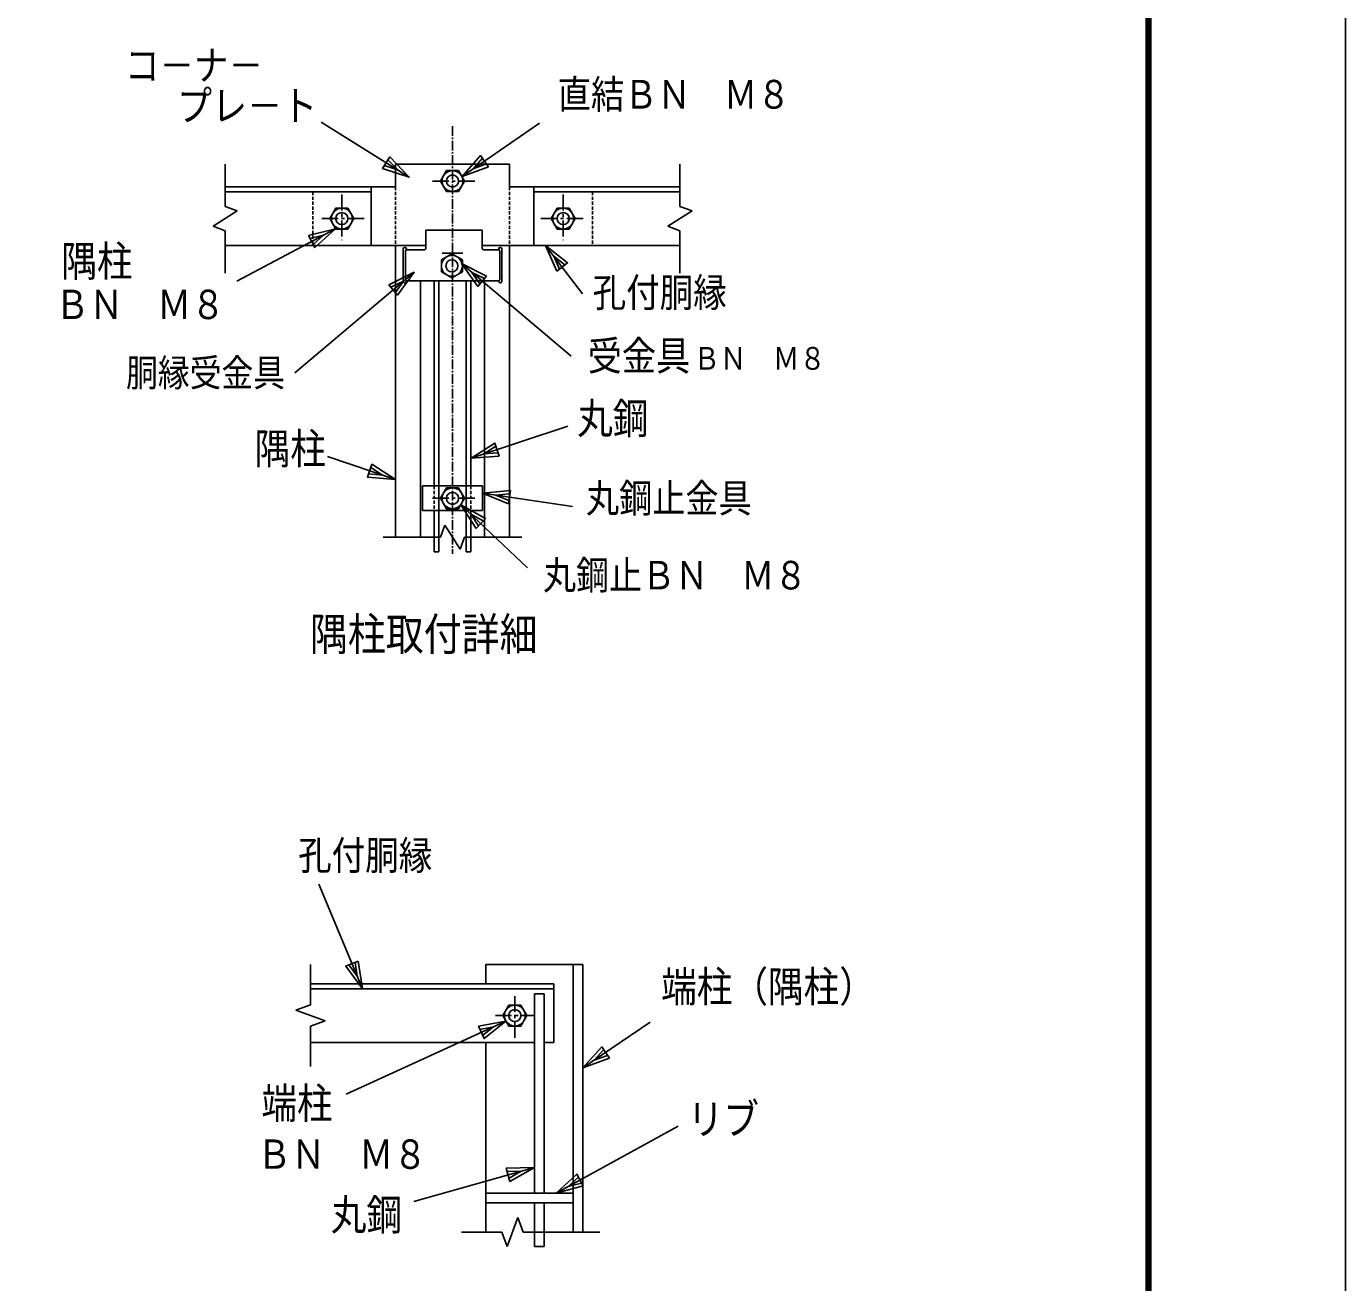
# Model space of a CAD drawing. Units: millimetres, scale not verified. Extents: x -4455 to 4455, y -3150 to 3150.
# Drawn here: x 2421 to 4455, y -297 to 1640 of the extents above; entities that cross this region are included whole.
import ezdxf
from ezdxf.enums import TextEntityAlignment as Align

# ---------------------------------------------------------------- set-up
doc = ezdxf.new("R2010")
doc.units = ezdxf.units.MM
doc.header["$LTSCALE"] = 20
for name, pattern in [('USER1', [1.125, 0.75, -0.125, 0.125, -0.125]), ('USER2', [2, 1.25, -0.25, 0.25, -0.25]), ('USER3', [0.375, 0.25, -0.125])]:
    doc.linetypes.add(name, pattern=pattern)
for name, color, linetype, lineweight in [('0-0_1', 7, 'Continuous', 25), ('0-2_0', 4, 'Continuous', 25), ('0-7_WAKU', 7, 'Continuous', 25)]:
    doc.layers.add(name, color=color, linetype=linetype, lineweight=lineweight)
doc.styles.add('ＭＳ ゴシック', font='')
doc.styles.get('ＭＳ ゴシック').set_extended_font_data('MS Gothic')

# ---------------------------------------------------------------- blocks, each defined once
blk = doc.blocks.new('C48')
at = {"layer": '0-0_1', "color": 4}
blk.add_line((154537.7, 57803.2), (150827.6, 56757.6), dxfattribs=at)
blk.add_lwpolyline([(153672.3, 57777.5), (154537.7, 57803.2), (153786.2, 57373.2)], close=True, dxfattribs=at)
blk.add_lwpolyline([(153700.8, 57676.4), (154133.5, 57689.3), (153757.7, 57474.3)], dxfattribs=at)
blk = doc.blocks.new('C47')
at = {"layer": '0-0_1', "color": 4}
blk.add_line((155209.2, 57012.4), (158967.7, 59078.5), dxfattribs=at)
blk.add_lwpolyline([(156046.5, 57233.1), (155209.2, 57012.4), (155844.1, 57601.1)], close=True, dxfattribs=at)
blk.add_lwpolyline([(155995.9, 57325.1), (155577.3, 57214.8), (155894.7, 57509.1)], dxfattribs=at)
blk = doc.blocks.new('C61')
at = {"layer": '0-0_1', "color": 4}
blk.add_line((147929, 89326), (145433.4, 86952.5), dxfattribs=at)
blk.add_lwpolyline([(147175.6, 88899.2), (147929, 89326), (147465.1, 88594.9)], close=True, dxfattribs=at)
blk.add_lwpolyline([(147248, 88823.2), (147624.7, 89036.5), (147392.7, 88671)], dxfattribs=at)
blk = doc.blocks.new('C60')
at = {"layer": '0-0_1', "color": 4}
blk.add_line((149771.7, 81596.7), (147678.7, 82303.1), dxfattribs=at)
blk.add_lwpolyline([(149042.9, 82064.3), (149771.7, 81596.7), (148908.6, 81666.3)], close=True, dxfattribs=at)
blk.add_lwpolyline([(149009.3, 81964.8), (149373.7, 81731), (148942.2, 81765.8)], dxfattribs=at)
blk = doc.blocks.new('C49')
at = {"layer": '0-0_1', "color": 4}
blk.add_line((153663.4, 62317.5), (148739.3, 60062.2), dxfattribs=at)
blk.add_lwpolyline([(152812.2, 62158.7), (153663.4, 62317.5), (152987.1, 61776.8)], close=True, dxfattribs=at)
blk.add_lwpolyline([(152855.9, 62063.2), (153281.5, 62142.6), (152943.4, 61872.3)], dxfattribs=at)
blk = doc.blocks.new('C46')
at = {"layer": '0-0_1', "color": 4}
blk.add_line((149239.8, 63312.4), (147893.2, 66544.7), dxfattribs=at)
blk.add_lwpolyline([(149110.6, 64168.6), (149239.8, 63312.4), (148722.9, 64007.1)], close=True, dxfattribs=at)
blk.add_lwpolyline([(149013.7, 64128.2), (149078.3, 63700.1), (148819.8, 64047.5)], dxfattribs=at)
blk = doc.blocks.new('C50')
at = {"layer": '0-0_1', "color": 4}
blk.add_line((156037.7, 60874.7), (158113.3, 62287.1), dxfattribs=at)
blk.add_lwpolyline([(156850.4, 61173.6), (156037.7, 60874.7), (156614.1, 61520.9)], close=True, dxfattribs=at)
blk.add_lwpolyline([(156791.3, 61260.4), (156385, 61111), (156673.1, 61434.1)], dxfattribs=at)
blk = doc.blocks.new('C59')
at = {"layer": '0-0_1', "color": 4}
blk.add_line((151790.7, 80814.7), (154604.2, 80500.2), dxfattribs=at)
blk.add_lwpolyline([(152602.2, 80512.7), (151790.7, 80814.7), (152648.9, 80930.1)], close=True, dxfattribs=at)
blk.add_lwpolyline([(152613.9, 80617), (152208.1, 80768.1), (152637.2, 80825.7)], dxfattribs=at)
blk = doc.blocks.new('C58')
at = {"layer": '0-0_1', "color": 4}
blk.add_line((152432.7, 81393.2), (154867.7, 82777.5), dxfattribs=at)
blk.add_lwpolyline([(153266.7, 81625.8), (152432.7, 81393.2), (153059.1, 81990.9)], close=True, dxfattribs=at)
blk.add_lwpolyline([(153214.8, 81717), (152797.8, 81600.8), (153111, 81899.6)], dxfattribs=at)
blk = doc.blocks.new('C62')
at = {"layer": '0-0_1', "color": 4}
blk.add_line((150198, 90916.6), (147478.4, 92614), dxfattribs=at)
blk.add_lwpolyline([(149596.6, 91539.5), (150198, 90916.6), (149374.2, 91183.2)], close=True, dxfattribs=at)
blk.add_lwpolyline([(149541, 91450.4), (149841.7, 91138.9), (149429.8, 91272.2)], dxfattribs=at)
blk = doc.blocks.new('C55')
at = {"layer": '0-0_1', "color": 4}
blk.add_line((151826.1, 90932.7), (154214.1, 92582.3), dxfattribs=at)
blk.add_lwpolyline([(152636.6, 91237.4), (151826.1, 90932.7), (152397.9, 91582.9)], close=True, dxfattribs=at)
blk.add_lwpolyline([(152576.9, 91323.8), (152171.7, 91171.4), (152457.6, 91496.6)], dxfattribs=at)
blk = doc.blocks.new('C57')
at = {"layer": '0-0_1', "color": 4}
blk.add_line((152102.2, 84612), (155089.1, 85592.4), dxfattribs=at)
blk.add_lwpolyline([(152965.8, 84674.4), (152102.2, 84612), (152834.8, 85073.5)], close=True, dxfattribs=at)
blk.add_lwpolyline([(152933, 84774.2), (152501.2, 84742.9), (152867.5, 84973.7)], dxfattribs=at)
blk = doc.blocks.new('C56')
at = {"layer": '0-0_1', "color": 4}
blk.add_line((154403.9, 88812.4), (155542.3, 87321.5), dxfattribs=at)
blk.add_lwpolyline([(154746.8, 88017.4), (154403.9, 88812.4), (155080.6, 88272.3)], close=True, dxfattribs=at)
blk.add_lwpolyline([(154830.2, 88081.1), (154658.8, 88478.6), (154997.1, 88208.5)], dxfattribs=at)

msp = doc.modelspace()

# ---------------------------------------------------------------- linework, layer by layer
at = {"layer": '0-0_1', "color": 4, "linetype": 'USER1'}
msp.add_line((3078.33, 1486.5), (3078.33, 827.15), dxfattribs=at)
at = {"layer": '0-0_1', "color": 4}
for p, q in [((2727.79, 1362.49), (2727.79, 1427.99)), ((3428.87, 1362.49), (3428.87, 1427.99)), ((2727.79, 1362.49), (2746.41, 1355.71)), ((3428.87, 1362.49), (3447.49, 1355.71)), ((2709.16, 1332.02), (2746.41, 1355.71)), ((3410.24, 1332.02), (3447.49, 1355.71)), ((2709.16, 1332.02), (2727.79, 1325.24)), ((2727.79, 1259.74), (2727.79, 1325.24)), ((3410.24, 1332.02), (3428.87, 1325.24)), ((3428.87, 1259.74), (3428.87, 1325.24)), ((3018.97, 1261.03), (2835.3, 1105.94)), ((3130.84, 1255.35), (3091.97, 1274.42)), ((3091.97, 1274.42), (3261.04, 1131.66)), ((3091.97, 1274.42), (3117.29, 1239.3)), ((2983.49, 1237.95), (3002.92, 1247.49)), ((3002.92, 1247.49), (2990.26, 1229.93)), ((3117.29, 1239.3), (3130.84, 1255.35)), ((3059.7, 852.61), (3066.48, 871.24)), ((3090.17, 833.99), (3066.48, 871.24)), ((3059.7, 852.61), (2971.66, 852.61)), ((3090.17, 833.99), (3096.95, 852.61)), ((3184.99, 852.61), (3096.95, 852.61)), ((2836.94, 123.3), (2881.94, 106.92)), ((2859.44, 98.73), (2881.94, 106.92)), ((2859.44, 36.36), (2859.44, 98.73)), ((3162.51, -241.14), (3178.88, -196.14)), ((3187.07, -218.64), (3178.88, -196.14)), ((3154.32, -218.64), (3091.94, -218.64)), ((3162.51, -241.14), (3154.32, -218.64)), ((3305.53, -218.64), (3187.07, -218.64))]:
    msp.add_line(p, q, dxfattribs=at)
at = {"layer": '0-0_1'}
for p, q in [((3166.37, 1427.99), (2990.29, 1427.99)), ((2990.29, 1427.99), (2990.29, 1392.61)), ((3166.36, 1427.99), (3166.36, 1392.61)), ((3166.37, 1427.99), (3166.37, 1392.61)), ((3069.02, 1417.93), (3059.7, 1401.8)), ((3087.64, 1417.93), (3069.02, 1417.93)), ((2990.29, 1392.61), (2727.79, 1392.61)), ((2952.79, 1385.11), (2727.79, 1385.11)), ((2952.79, 1392.61), (2952.78, 1302.61)), ((3059.7, 1401.8), (3069.02, 1385.68)), ((3069.02, 1385.68), (3087.64, 1385.68)), ((3166.36, 1392.61), (3428.87, 1392.61)), ((3203.86, 1392.61), (3203.87, 1302.61)), ((3203.86, 1385.11), (3428.87, 1385.11)), ((2889.16, 1343.86), (2898.48, 1327.73)), ((2926.41, 1343.86), (2917.1, 1359.99)), ((2917.1, 1327.73), (2926.41, 1343.86)), ((3230.24, 1343.86), (3239.55, 1359.99)), ((3239.55, 1327.73), (3230.24, 1343.86)), ((3239.55, 1359.99), (3258.18, 1359.99)), ((3258.18, 1359.99), (3267.49, 1343.86)), ((3267.49, 1343.86), (3258.18, 1327.73)), ((2898.48, 1327.73), (2917.1, 1327.73)), ((3258.18, 1327.73), (3239.55, 1327.73)), ((3037.43, 1302.61), (2727.79, 1302.61)), ((2990.28, 1302.61), (2990.29, 852.61)), ((3428.87, 1302.61), (3123.85, 1302.61)), ((3166.37, 1302.61), (3166.37, 852.61)), ((3077.38, 1289.63), (3061.25, 1280.32)), ((3093.51, 1280.32), (3077.38, 1289.63)), ((3061.25, 1261.69), (3077.38, 1252.38)), ((3077.38, 1252.38), (3093.51, 1261.69)), ((3028.85, 1247.88), (3028.85, 852.61)), ((3049.84, 1247.88), (3049.84, 931.65)), ((3057.34, 1247.88), (3057.34, 830.11)), ((3099.31, 1247.88), (3099.31, 830.11)), ((3106.81, 1247.88), (3106.81, 931.65)), ((3127.8, 1247.88), (3127.8, 852.61)), ((3124.7, 931.65), (3031.95, 931.65)), ((3031.95, 931.65), (3031.95, 893.57)), ((3069.02, 928.74), (3059.7, 912.61)), ((3087.64, 928.74), (3069.02, 928.74)), ((3124.7, 931.65), (3124.7, 893.57)), ((3059.7, 912.61), (3069.02, 896.48)), ((3069.02, 896.48), (3087.64, 896.48)), ((3124.7, 893.57), (3031.95, 893.57)), ((3049.84, 893.57), (3049.84, 830.11)), ((3106.81, 893.57), (3106.81, 830.11)), ((3057.34, 830.11), (3049.84, 830.11)), ((3099.31, 830.11), (3106.81, 830.11)), ((3129.44, 193.86), (3279.44, 193.86)), ((3129.44, 163.86), (3129.44, 193.86)), ((3264.44, -218.64), (3264.44, 193.86)), ((3279.44, -218.64), (3279.44, 193.86)), ((2859.44, 163.86), (3234.44, 163.86)), ((3234.44, 73.86), (3234.44, 163.86)), ((2859.44, 156.36), (3234.44, 156.36)), ((3204.44, -158.64), (3204.44, 148.86)), ((3204.44, 148.86), (3219.44, 148.86)), ((3219.44, -158.64), (3219.44, 148.86)), ((3165.13, 131.24), (3155.82, 115.11)), ((3183.76, 131.24), (3165.13, 131.24)), ((3193.07, 115.11), (3183.76, 131.24)), ((3155.82, 115.11), (3165.13, 98.98)), ((3183.76, 98.98), (3193.07, 115.11)), ((3165.13, 98.98), (3183.76, 98.98)), ((2859.44, 73.86), (3204.44, 73.86)), ((3129.44, -218.64), (3129.44, 73.86)), ((3219.44, 73.86), (3234.44, 73.86)), ((3129.44, -158.64), (3264.44, -158.64)), ((3129.44, -173.64), (3264.44, -173.64)), ((3204.44, -241.14), (3204.44, -173.64)), ((3219.44, -241.14), (3219.44, -173.64)), ((3204.44, -241.14), (3219.44, -241.14))]:
    msp.add_line(p, q, dxfattribs=at)
at = {"layer": '0-0_1', "linetype": 'USER3'}
for p, q in [((2862.78, 1385.11), (2862.79, 1302.61)), ((2990.29, 1392.61), (2990.28, 1302.61)), ((3166.36, 1392.61), (3166.37, 1302.61)), ((3293.87, 1385.11), (3293.86, 1302.61)), ((3049.84, 931.65), (3049.84, 893.57)), ((3106.81, 931.65), (3106.81, 893.57))]:
    msp.add_line(p, q, dxfattribs=at)
at = {"layer": '0-0_1', "color": 4, "linetype": 'USER2'}
for p, q in [((3112.57, 1401.8), (3044.61, 1401.8)), ((2907.79, 1381.13), (2907.79, 1310.8)), ((3248.87, 1381.13), (3248.87, 1310.8)), ((2942.03, 1343.86), (2874.07, 1343.86)), ((3214.63, 1343.86), (3282.58, 1343.86)), ((3112.57, 912.61), (3044.61, 912.61)), ((3174.44, 81.03), (3174.44, 145.11)), ((3144.44, 115.11), (3204.44, 115.11))]:
    msp.add_line(p, q, dxfattribs=at)
at = {"layer": '0-0_1'}
for points in [[(3087.64, 1385.68), (3096.95, 1401.8), (3087.64, 1417.93)], [(2917.1, 1359.99), (2898.48, 1359.99), (2889.16, 1343.86)], [(3087.64, 896.48), (3096.95, 912.61), (3087.64, 928.74)]]:
    msp.add_lwpolyline(points, dxfattribs=at)
at = {"layer": '0-0_1', "color": 4}
msp.add_lwpolyline([(2980.1, 1241.96), (3018.97, 1261.03), (2993.65, 1225.92)], close=True, dxfattribs=at)
for points in [[(3127.45, 1251.34), (3108.02, 1260.87), (3120.68, 1243.32)], [(2836.94, 123.3), (2859.44, 131.49), (2859.44, 193.86)]]:
    msp.add_lwpolyline(points, dxfattribs=at)
at = {"layer": '0-0_1'}
for centre, radius in [((3078.33, 1401.8), 16.13), ((3078.33, 1401.8), 9.31), ((2907.79, 1343.86), 16.13), ((2907.79, 1343.86), 9.31), ((3248.87, 1343.86), 16.13), ((3248.87, 1343.86), 9.31), ((3077.38, 1271), 16.13), ((3077.38, 1271.01), 9.31), ((3078.33, 912.61), 16.13), ((3078.33, 912.61), 9.31), ((3174.44, 115.11), 16.13), ((3174.44, 115.11), 9.31)]:
    msp.add_circle(centre, radius, dxfattribs=at)
at = {"layer": '0-2_0', "color": 7}
for p, q in [((3123.85, 1325.95), (3037.43, 1325.95)), ((3037.43, 1325.95), (3037.43, 1298.82)), ((3123.85, 1298.82), (3123.85, 1325.95)), ((3002.41, 1246.75), (3002.41, 1297.15)), ((3005.14, 1299.15), (3004.41, 1299.15)), ((3004.41, 1299.15), (3005.14, 1299.15)), ((3005.62, 1293.82), (3005.62, 1249.88)), ((3007.14, 1295.82), (3007.14, 1297.15)), ((3034.43, 1295.82), (3007.62, 1295.82)), ((3062.6, 1290.37), (3094.41, 1290.37)), ((3062.6, 1290.37), (3062.6, 1290.32)), ((3062.6, 1290.32), (3094.41, 1290.32)), ((3094.41, 1290.37), (3094.41, 1290.32)), ((3149.49, 1295.82), (3126.85, 1295.82)), ((3149.49, 1295.77), (3149.49, 1295.82)), ((3149.51, 1295.82), (3149.51, 1297.15)), ((3151.04, 1293.82), (3151.04, 1249.88)), ((3151.51, 1299.15), (3152.24, 1299.15)), ((3152.24, 1299.15), (3151.51, 1299.15)), ((3154.24, 1246.75), (3154.24, 1297.15)), ((3061.25, 1280.32), (3061.25, 1261.69)), ((3093.51, 1280.32), (3093.51, 1261.69)), ((3004.39, 1245.03), (3005.14, 1245.03)), ((3007.14, 1247.03), (3007.14, 1247.88)), ((3007.62, 1247.88), (3149.49, 1247.88)), ((3149.49, 1247.88), (3149.49, 1247.93)), ((3149.51, 1247.03), (3149.51, 1247.88)), ((3152.26, 1245.03), (3151.51, 1245.03))]:
    msp.add_line(p, q, dxfattribs=at)
for centre, radius, start, end in [((3004.41, 1297.15), 2, 90, 180), ((3005.14, 1297.15), 2, 0, 90), ((3007.62, 1293.82), 2, 90, 180), ((3034.43, 1298.82), 3, 270, 0), ((3126.85, 1298.82), 3, 180, 270), ((3149.04, 1293.82), 2, 0, 90), ((3151.51, 1297.15), 2, 90, 180), ((3152.24, 1297.15), 2, 0, 90), ((3004.39, 1247.03), 2, 188.18645, 270), ((3005.14, 1247.03), 2, 270, 0), ((3007.62, 1249.88), 2, 180, 270), ((3149.04, 1249.88), 2, 270, 0), ((3151.51, 1247.03), 2, 180, 270), ((3152.26, 1247.03), 2, 270, 351.81355)]:
    msp.add_arc(centre, radius, start, end, dxfattribs=at)
at = {"layer": '0-7_WAKU', "color": 3}
msp.add_lwpolyline([(-4455, 3150), (4455, 3150), (4455, -3150), (-4455, -3150)], close=True, dxfattribs=at)
at = {"layer": '0-7_WAKU'}
for points in [[(-4155, 2962.5), (4155, 2962.5), (4155, -2962.5), (-4155, -2962.5)], [(-4153.13, 2960.62), (4153.12, 2960.62), (4153.12, -2960.63), (-4153.13, -2960.63)], [(-4151.25, 2958.75), (4151.25, 2958.75), (4151.25, -2958.75), (-4151.25, -2958.75)], [(-4149.38, 2956.87), (4149.37, 2956.87), (4149.37, -2956.88), (-4149.38, -2956.88)], [(-4147.5, 2955), (4147.5, 2955), (4147.5, -2955), (-4147.5, -2955)]]:
    msp.add_lwpolyline(points, close=True, dxfattribs=at)

# ---------------------------------------------------------------- block references
at = {"layer": '0-2_0', "xscale": 0.05, "yscale": 0.05}
for name, p in [('C62', (-4498.29, -3138.01)), ('C55', (-4498.29, -3138.01)), ('C56', (-4498.29, -3138.01)), ('C57', (-4498.29, -3255.92)), ('C60', (-4498.29, -3138.01)), ('C46', (-4522.44, -3009.26)), ('C49', (-4522.44, -3009.26)), ('C50', (-4522.44, -3009.26)), ('C47', (-4522.44, -3009.26)), ('C48', (-4522.44, -3009.26))]:
    msp.add_blockref(name, p, dxfattribs=at)
for name, p, rotation in [('C61', (-5425.51, -989.45), 344.43451), ('C58', (-5389.94, 2388.68), 322.11462), ('C59', (-5401.82, 2243.08), 323.00048)]:
    msp.add_blockref(name, p, dxfattribs=dict(at, rotation=rotation))

# ---------------------------------------------------------------- texts
at = {"layer": '0-0_1', "color": 4, "style": 'ＭＳ ゴシック', "width": 0.85}
for s, height, p in [('コ－ナ－', 45.89, (2573.43, 1543.54)), ('プレ－ト', 46.63, (2653.54, 1480.68)), ('直結ＢＮ\u3000Ｍ８', 44.2, (3240.47, 1500.12)), ('隅柱', 47.36, (2475.4, 1240.37)), ('孔付胴縁', 44.57, (3294.32, 1194.3)), ('ＢＮ\u3000Ｍ８', 45.16, (2465.91, 1175.43)), ('受金具', 45.45, (3286.75, 1096)), ('ＢＮ\u3000Ｍ８', 35.18, (3449.79, 1100.23)), ('胴縁受金具', 42.29, (2575.09, 1072.35)), ('丸鋼', 47.36, (3270.51, 997.84)), ('隅柱', 47.36, (2773.34, 951.29)), ('丸鋼止金具', 44.05, (3284.1, 877.52)), ('丸鋼止ＢＮ\u3000Ｍ８', 43.92, (3217.84, 758.94)), ('隅柱取付詳細', 50.44, (2858.45, 662.91)), ('孔付胴縁', 44.57, (2840.34, 326.52)), ('端柱（隅柱）', 47.36, (3399.94, 121.91)), ('端柱', 47.36, (2783.69, -57.83)), ('リブ', 47.36, (3440.95, -82.19)), ('ＢＮ\u3000Ｍ８', 45.16, (2777.43, -134.69)), ('丸鋼', 47.36, (2890.73, -229.99))]:
    msp.add_text(s, height=height, dxfattribs=at).set_placement(p, align=Align.BOTTOM_LEFT)

doc.saveas('drawing.dxf')
